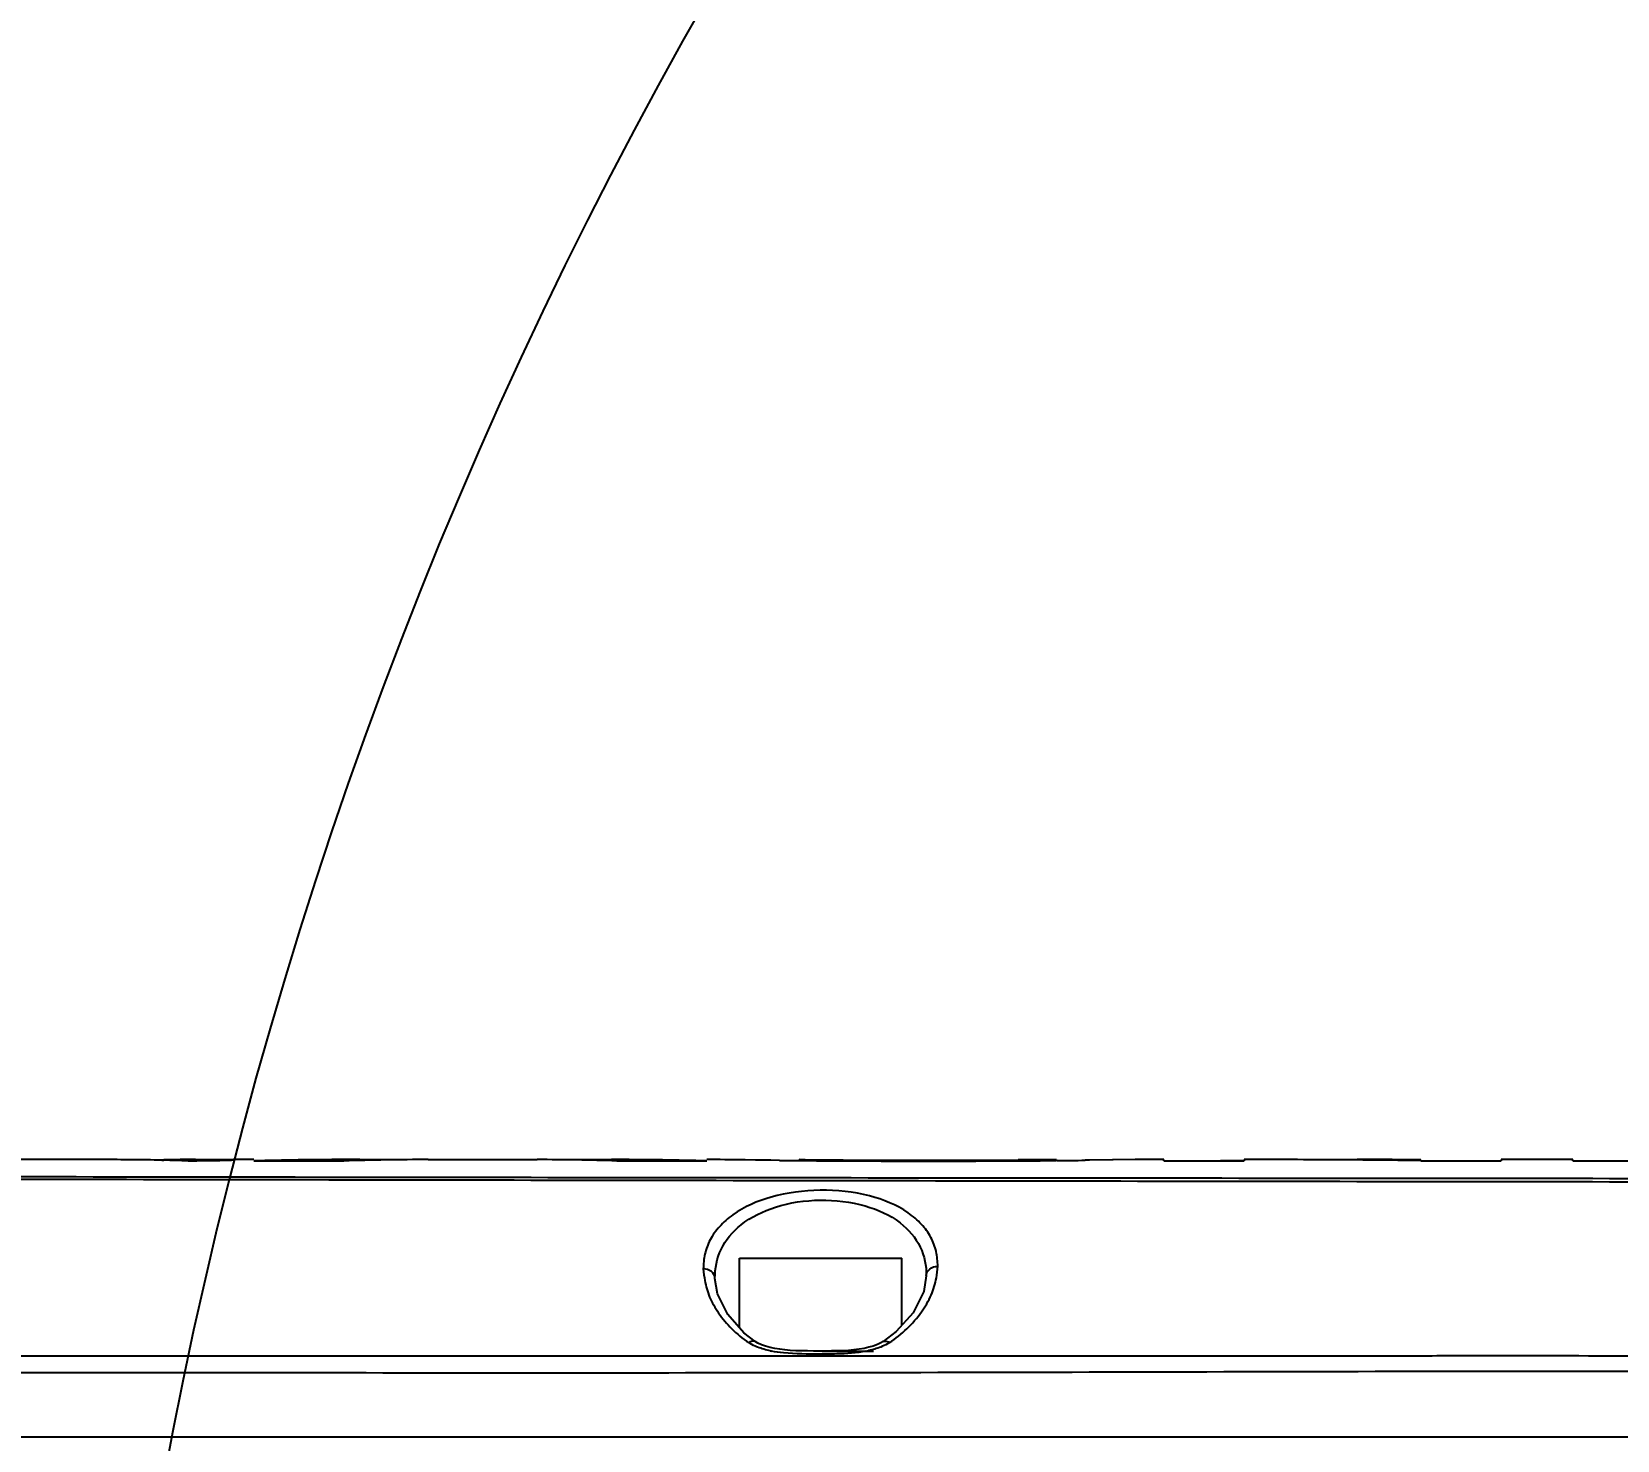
# Model space of a CAD drawing. Header units: millimetres. Extents: x 5828 to 6704, y 123 to 421.
# Drawn here: x 6577.492 to 6582.05, y 252.191 to 256.238 of the extents above; entities that cross this region are included whole.
import ezdxf

# ---------------------------------------------------------------- set-up
doc = ezdxf.new("R2010")
doc.units = ezdxf.units.MM
for name, color, linetype in [('外形图', 7, 'Continuous'), ('尺寸标注', 7, 'Continuous'), ('运动范围', 7, 'Continuous')]:
    doc.layers.add(name, color=color, linetype=linetype)
doc.styles.add('微软雅黑', font='msyh.ttc', dxfattribs={"height": 1.5})
doc.dimstyles.new('尺寸标注_1_15比例', dxfattribs={"dimtxt": 1.5, "dimasz": 1.25, "dimexe": 0.5, "dimexo": 0.4, "dimgap": 0.5, "dimtad": 1, "dimdec": 1, "dimlfac": 15, "dimdsep": 46, "dimtxsty": '微软雅黑', "dimcen": 0.09, "dimadec": 0, "dimazin": 0, "dimtp": 0.01, "dimtm": 0.01, "dimtfac": 1, "dimtdec": 1, "dimtofl": 0, "dimtmove": 0, "dimatfit": 3, "dimfxl": 1, "dimtolj": 1, "dimarcsym": 0})

# ---------------------------------------------------------------- blocks, each defined once
blk = doc.blocks.new('*D769')
at = {"layer": 'Defpoints', "color": 0}
for p in [(6596.5117, 262.0217), (6628.0363, 256.1115), (6551.3884, 249.6138), (6591.2263, 249.6258), (6637.3008, 249.6138)]:
    blk.add_point(p, dxfattribs=at)
at = {"layer": '尺寸标注', "color": 0, "lineweight": -2}
blk.add_arc((6591.1582, 249.6138), 13.5135, 15.29432, 174.69825, dxfattribs=at)
at = {"layer": '尺寸标注', "color": 0}
for points in [[(6603.9899, 253.1328), (6604.3964, 253.224), (6604.4667, 251.9587)], [(6577.4944, 250.8721), (6577.9106, 250.8528), (6577.6447, 249.6138)]]:
    blk.add_solid(points, dxfattribs=at)
at = {"layer": '尺寸标注', "color": 0, "insert": (6589.8699, 264.3502), "char_height": 1.5, "attachment_point": 5, "rotation": 4.9963, "style": '微软雅黑'}
blk.add_mtext('\\A1;-\\A1;170%%d', dxfattribs=at)

msp = doc.modelspace()

# ---------------------------------------------------------------- linework, layer by layer
at = {"layer": '外形图', "color": 7, "linetype": 'Continuous'}
for p, q in [((6577.695, 252.9971), (6577.3449, 252.9971)), ((6577.8714, 252.9955), (6577.8636, 252.9955)), ((6577.8655, 252.9955), (6577.8714, 252.9953)), ((6577.8655, 252.9955), (6577.8714, 252.9953)), ((6577.9413, 252.9936), (6577.9508, 252.9934)), ((6577.9413, 252.9936), (6577.9508, 252.9934)), ((6577.9508, 252.9971), (6577.9414, 252.9971)), ((6577.9508, 252.9971), (6577.9414, 252.9971)), ((6578.1303, 252.9971), (6578.0722, 252.9971)), ((6578.1303, 252.9934), (6578.389, 252.9934)), ((6578.3891, 252.9971), (6578.386, 252.9971)), ((6578.3891, 252.9971), (6578.386, 252.9971)), ((6578.6315, 252.9971), (6578.6329, 252.9971)), ((6578.6315, 252.9971), (6578.9444, 252.9971)), ((6578.9302, 252.9971), (6578.9444, 252.9971)), ((6579.1771, 252.9971), (6579.1741, 252.9971)), ((6579.1741, 252.9934), (6579.4329, 252.9934)), ((6579.4705, 252.9971), (6579.4329, 252.9971)), ((6579.4705, 252.9971), (6579.4705, 252.9971)), ((6579.6147, 252.9953), (6579.4705, 252.9971)), ((6579.6417, 252.995), (6579.6147, 252.9953)), ((6579.6982, 252.9971), (6579.6982, 252.9945)), ((6579.7152, 252.997), (6579.6984, 252.9971)), ((6579.8081, 252.9937), (6579.8081, 252.9962)), ((6580.4204, 252.9969), (6580.3279, 252.9962)), ((6580.3822, 252.9966), (6580.3279, 252.9962)), ((6580.4368, 252.9971), (6580.3822, 252.9966)), ((6580.4368, 252.9971), (6580.4368, 252.9971)), ((6580.4396, 252.9945), (6580.4371, 252.9944)), ((6580.5322, 252.9954), (6580.5202, 252.9952)), ((6580.6642, 252.9971), (6580.5322, 252.9954)), ((6580.6007, 252.9962), (6580.5322, 252.9954)), ((6580.7461, 252.9971), (6580.6642, 252.9971)), ((6580.7461, 252.9933), (6580.7461, 252.9971)), ((6580.7461, 252.9933), (6580.9774, 252.9933)), ((6580.9774, 252.9945), (6580.9087, 252.9935)), ((6580.9774, 252.9944), (6580.9087, 252.9935)), ((6580.9774, 252.9971), (6580.9774, 252.9933)), ((6581.0797, 252.9971), (6580.9774, 252.9971)), ((6581.4849, 252.994), (6581.4849, 252.9968)), ((6581.4849, 252.9941), (6581.4908, 252.994)), ((6581.5905, 252.9934), (6581.7162, 252.9934)), ((6581.7162, 252.9972), (6581.7162, 252.9934)), ((6581.9216, 252.9972), (6581.7162, 252.9972)), ((6581.9216, 252.9934), (6581.9216, 252.9972)), ((6581.9216, 252.9934), (6582.1512, 252.9934)), ((6579.5263, 252.5138), (6579.5263, 252.7138)), ((6579.5263, 252.7138), (6579.993, 252.7138)), ((6579.993, 252.5207), (6579.993, 252.7138)), ((6579.5718, 252.4742), (6579.5717, 252.4742)), ((6579.9397, 252.4744), (6579.9397, 252.4744)), ((6579.5525, 252.4325), (6579.4924, 252.4325)), ((6580.0269, 252.4326), (6579.5263, 252.4325)), ((6579.6014, 252.461), (6579.5896, 252.4651)), ((6579.7637, 252.4471), (6579.9114, 252.4471)), ((6579.911, 252.4616), (6579.8982, 252.4579)), ((6568.6687, 252.2011), (6585.6857, 252.2011))]:
    msp.add_line(p, q, dxfattribs=at)
for points in [[(6579.6167, 252.9953), (6579.5722, 252.9958), (6579.5173, 252.9965), (6579.4839, 252.9969)], [(6579.5718, 252.4742), (6579.5386, 252.4999), (6579.4925, 252.5519), (6579.4635, 252.6111), (6579.456, 252.6556)], [(6580.0634, 252.6629), (6580.0559, 252.6185), (6580.0256, 252.5572), (6579.9772, 252.503), (6579.9397, 252.4744)], [(6579.5896, 252.4651), (6579.5793, 252.4698), (6579.5717, 252.4742)], [(6579.9397, 252.4744), (6579.9331, 252.4706), (6579.9228, 252.4658), (6579.911, 252.4616)], [(6579.7906, 252.4473), (6579.7735, 252.4472), (6579.7562, 252.4472), (6579.7389, 252.4472), (6579.7218, 252.4473), (6579.705, 252.4475), (6579.6886, 252.448), (6579.6725, 252.4489), (6579.657, 252.4502), (6579.6422, 252.4521), (6579.6279, 252.4544), (6579.6143, 252.4574), (6579.6014, 252.461)], [(6579.8702, 252.4524), (6579.8553, 252.4505), (6579.8398, 252.4491), (6579.8238, 252.4481), (6579.8073, 252.4476), (6579.7906, 252.4473)], [(6579.8982, 252.4579), (6579.8845, 252.4549), (6579.8702, 252.4524)]]:
    msp.add_lwpolyline(points, dxfattribs=at)
for centre, radius, start, end in [((6577.6951, 244.317), 8.6802, 88.87519, 90.00081), ((6577.9257, 246.2981), 6.6989, 90.06558, 90.46448), ((6577.695, 244.3115), 8.6856, 88.37539, 88.83668), ((6578.3861, 244.3167), 8.6804, 90.00054, 91.68902), ((6578.633, 245.104), 7.8932, 90.01044, 91.77081), ((6578.3861, 244.3206), 8.6766, 89.16361, 89.98018), ((6578.9301, 245.1065), 7.8907, 88.22763, 89.89615), ((6579.1768, 244.3234), 8.6737, 90.01826, 90.83853), ((6579.1768, 244.3206), 8.6765, 88.30888, 89.99803), ((6580.0434, 293.5031), 40.5101, 269.43185, 270.03291), ((6579.9967, 280.8037), 27.8082, 269.41986, 269.61124), ((6580.0606, 293.6569), 40.6615, 269.64419, 270.00863), ((6580.0885, 289.8612), 36.8659, 269.96612, 270.37209), ((6580.0913, 294.3766), 41.3836, 269.96586, 270.47872), ((6580.1531, 286.6389), 33.6456, 270.48792, 270.62518), ((6580.8743, 255.0766), 2.0834, 270.6147, 270.9467), ((6581.0814, 225.8985), 27.0986, 89.4265, 90.00364), ((6581.356, 225.6457), 27.3514, 90.00702, 90.28748), ((6581.0811, 225.8684), 27.1287, 89.14722, 89.42652), ((6581.356, 225.6301), 27.367, 89.7301, 90.00701), ((6579.8425, 252.7048), 0.2544, 349.2411, 356.768), ((6579.6811, 252.7597), 0.3189, 258.0044, 258.7053), ((6579.8287, 252.7616), 0.3208, 281.007, 282.4126)]:
    msp.add_arc(centre, radius, start, end, dxfattribs=at)
for points in [[(6577.9414, 252.9971), (6577.9336, 252.9971), (6577.9258, 252.9971), (6577.9181, 252.9971)], [(6579.4223, 252.6829), (6579.4233, 252.6718), (6579.4247, 252.6607), (6579.4268, 252.6497)], [(6579.6149, 252.4477), (6579.6026, 252.4503), (6579.5903, 252.4537), (6579.5786, 252.4582)], [(6579.8058, 252.4388), (6579.7898, 252.4384), (6579.7738, 252.4384), (6579.7578, 252.4384)], [(6579.8899, 252.4467), (6579.8623, 252.4414), (6579.8339, 252.4394), (6579.8058, 252.4388)], [(6579.9327, 252.4587), (6579.9214, 252.4543), (6579.9095, 252.451), (6579.8976, 252.4483)]]:
    msp.add_open_spline(points, degree=3, dxfattribs=at)
for points, knots in [([(6578.0722, 252.9961), (6578.0621, 252.9963), (6578.0216, 252.9973), (6577.9812, 252.9969), (6577.9508, 252.9971)], [0, 0, 0, 0, 0.250028, 1, 1, 1, 1]), ([(6577.9508, 252.9934), (6577.9609, 252.9937), (6577.9862, 252.9953), (6578.0267, 252.9943), (6578.057, 252.9959), (6578.0722, 252.9961)], [0, 0, 0, 0, 0.250111, 0.624999, 1, 1, 1, 1]), ([(6581.4908, 252.994), (6581.4975, 252.9939), (6581.5307, 252.9935), (6581.564, 252.9934), (6581.5905, 252.9934)], [0, 0, 0, 0, 0.201175, 1, 1, 1, 1]), ([(6583.6263, 252.9329), (6582.5927, 252.9315), (6580.5257, 252.9351), (6577.4259, 252.9399), (6574.3279, 252.9469), (6572.2632, 252.9525), (6571.2312, 252.9554)], [0, 0, 0, 0, 0.250176, 0.500278, 0.75024, 1, 1, 1, 1]), ([(6583.6264, 252.9421), (6583.1096, 252.9413), (6582.0761, 252.9424), (6580.5259, 252.9438), (6578.976, 252.9451), (6576.9102, 252.9484), (6574.3292, 252.9533), (6572.2647, 252.9586), (6571.2329, 252.9614)], [0, 0, 0, 0, 0.125092, 0.250173, 0.375237, 0.500275, 0.750239, 1, 1, 1, 1]), ([(6580.0965, 252.6904), (6580.0961, 252.7048), (6580.0935, 252.7336), (6580.0781, 252.7756), (6580.0498, 252.8135), (6579.9941, 252.8609), (6579.8944, 252.9007), (6579.7584, 252.9145), (6579.6228, 252.8974), (6579.524, 252.8552), (6579.4687, 252.8069), (6579.4404, 252.7686), (6579.4254, 252.7262), (6579.4227, 252.6973), (6579.4223, 252.6829)], [0, 0, 0, 0, 0.047974, 0.096299, 0.147913, 0.204705, 0.339736, 0.49929, 0.658842, 0.794014, 0.851199, 0.903196, 0.951797, 1, 1, 1, 1]), ([(6579.456, 252.6566), (6579.4555, 252.6846), (6579.4676, 252.7444), (6579.5318, 252.8197), (6579.6343, 252.8684), (6579.7585, 252.8865), (6579.8832, 252.872), (6579.9867, 252.8258), (6580.0518, 252.7515), (6580.0639, 252.6919), (6580.0634, 252.6641)], [0, 0, 0, 0, 0.100656, 0.210444, 0.343991, 0.500533, 0.657256, 0.790708, 0.899873, 1, 1, 1, 1]), ([(6579.456, 252.6566), (6579.4559, 252.6637), (6579.4468, 252.679), (6579.4306, 252.6831), (6579.4223, 252.6829)], [0, 0, 0, 0, 0.462277, 1, 1, 1, 1]), ([(6579.9577, 252.4715), (6579.9931, 252.495), (6580.0391, 252.5379), (6580.0787, 252.6059), (6580.0892, 252.6405), (6580.0924, 252.6573)], [0, 0, 0, 0, 0.543152, 0.780889, 1, 1, 1, 1]), ([(6580.0634, 252.6641), (6580.0636, 252.6711), (6580.0724, 252.6862), (6580.0883, 252.6905), (6580.0965, 252.6905)], [0, 0, 0, 0, 0.462842, 1, 1, 1, 1]), ([(6579.4268, 252.6497), (6579.4299, 252.6336), (6579.4392, 252.6004), (6579.4661, 252.5537), (6579.5037, 252.5091), (6579.5351, 252.4829), (6579.5528, 252.4715)], [0, 0, 0, 0, 0.22015, 0.457667, 0.717169, 1, 1, 1, 1]), ([(6579.5717, 252.4742), (6579.5706, 252.475), (6579.5642, 252.4774), (6579.5572, 252.4743), (6579.5528, 252.4715)], [0, 0, 0, 0, 0.208637, 1, 1, 1, 1]), ([(6579.5786, 252.4582), (6579.5763, 252.4591), (6579.5673, 252.4628), (6579.5587, 252.4674), (6579.5528, 252.4715)], [0, 0, 0, 0, 0.259426, 1, 1, 1, 1]), ([(6579.9577, 252.4715), (6579.9558, 252.4702), (6579.9479, 252.4653), (6579.9393, 252.4613), (6579.9327, 252.4587)], [0, 0, 0, 0, 0.240529, 1, 1, 1, 1]), ([(6579.9397, 252.4744), (6579.9408, 252.4751), (6579.9469, 252.4773), (6579.9535, 252.4743), (6579.9577, 252.4715)], [0, 0, 0, 0, 0.20619, 1, 1, 1, 1]), ([(6579.4924, 252.4325), (6578.1474, 252.4329), (6575.4586, 252.4325), (6572.7698, 252.4333), (6571.426, 252.4327)], [0, 0, 0, 0, 0.500241, 1, 1, 1, 1]), ([(6579.7578, 252.4384), (6579.7228, 252.4384), (6579.6761, 252.438), (6579.63, 252.4447), (6579.6187, 252.4469)], [0, 0, 0, 0, 0.752456, 1, 1, 1, 1]), ([(6583.6264, 252.4296), (6583.4764, 252.4308), (6583.1764, 252.432), (6582.7265, 252.434), (6582.2765, 252.4323), (6581.9016, 252.4331), (6581.6016, 252.4332), (6581.3017, 252.4323), (6580.9267, 252.4331), (6580.4768, 252.4321), (6580.1769, 252.4326), (6580.0269, 252.4326)], [0, 0, 0, 0, 0.125005, 0.250006, 0.37501, 0.50001, 0.56251, 0.625011, 0.750009, 0.875007, 1, 1, 1, 1]), ([(6571.256, 252.3875), (6572.2858, 252.387), (6573.831, 252.3861), (6575.8916, 252.3869), (6577.438, 252.3861), (6578.9847, 252.3842), (6580.5316, 252.3865), (6582.0786, 252.3917), (6583.11, 252.3857), (6583.6256, 252.3818)], [0, 0, 0, 0, 0.249761, 0.37474, 0.49976, 0.624804, 0.749863, 0.87493, 1, 1, 1, 1])]:
    msp.add_open_spline(points, degree=3, knots=knots, dxfattribs=at)
at = {"layer": '运动范围', "color": 0, "linetype": 'Continuous', "lineweight": 0}
msp.add_arc((6591.2263, 249.6198), 37.378, 10, 350, dxfattribs=at)

# ---------------------------------------------------------------- dimensions: what is measured, and where the dimension line sits
at = {"layer": '尺寸标注'}
dim = msp.add_angular_dim_2l(base=(6596.5117, 262.0217), line1=((6551.3884, 249.6138), (6637.3008, 249.6138)), line2=((6628.0363, 256.1115), (6591.2263, 249.6258)), text='\\A1;-<>', dimstyle='尺寸标注_1_15比例', override={"dimtxsty": '微软雅黑'}, dxfattribs=at)
dim.commit()
dim.dimension.update_dxf_attribs({"geometry": '*D769', "text_midpoint": (6589.9813, 263.076), "dimtype": 162})

doc.saveas('drawing.dxf')
